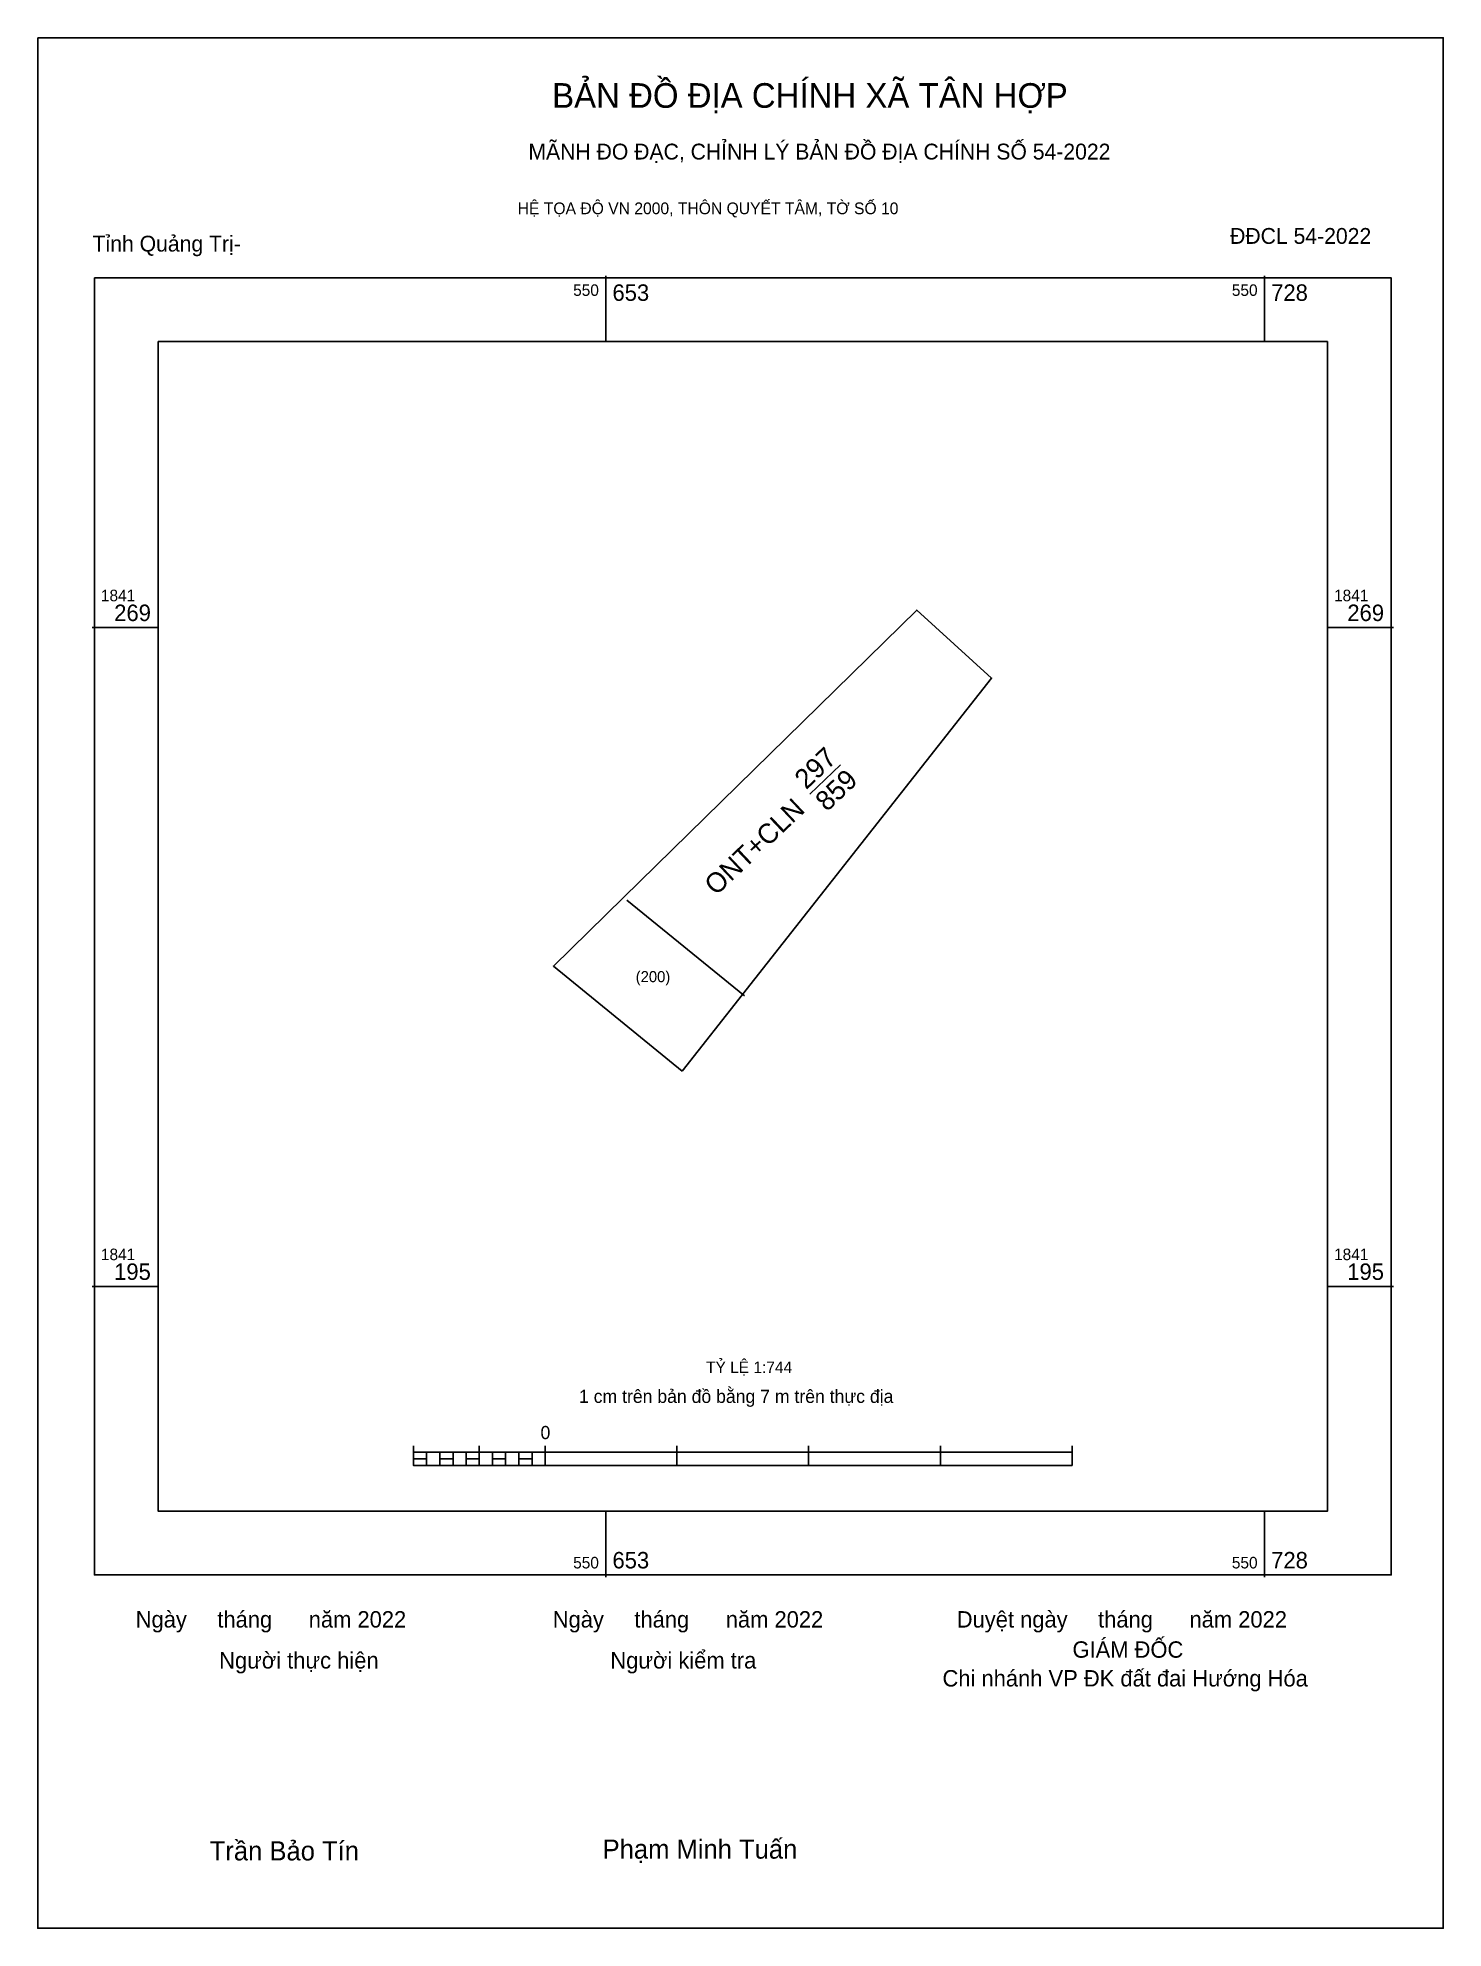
# Model space of a CAD drawing. Extents: x 550590 to 550748, y 1841123 to 1841336.
import ezdxf

# ---------------------------------------------------------------- set-up
doc = ezdxf.new("R2010")
doc.units = 0
for name, color, linetype in [('Level 1', 7, 'Continuous'), ('Level 10', 7, 'Continuous'), ('Level 13', 7, 'Continuous'), ('Level 15', 7, 'Continuous'), ('Level 6', 7, 'Continuous'), ('Level 62', 7, 'Continuous'), ('Level 63', 7, 'Continuous'), ('Level 9', 7, 'Continuous')]:
    doc.layers.add(name, color=color, linetype=linetype)

msp = doc.modelspace()

# ---------------------------------------------------------------- linework, layer by layer
at = {"layer": 'Level 1'}
msp.add_line((550656.18, 1841238.85), (550669.47, 1841228.01), dxfattribs=at)
at = {"layer": 'Level 10'}
msp.add_lwpolyline([(550662.44, 1841219.5), (550647.88, 1841231.39), (550655.81, 1841239.15), (550688.95, 1841271.61), (550697.39, 1841263.93), (550697.4, 1841263.92), (550669.27, 1841228.18)], close=True, dxfattribs=at)
at = {"layer": 'Level 15'}
msp.add_lwpolyline([(550589.62, 1841336.27), (550748.45, 1841336.27), (550748.45, 1841122.68), (550589.62, 1841122.68)], close=True, dxfattribs=at)
at = {"layer": 'Level 62'}
msp.add_lwpolyline([(550603.22, 1841301.94), (550735.36, 1841301.94), (550735.36, 1841169.8), (550603.22, 1841169.8)], close=True, dxfattribs=at)
at = {"layer": 'Level 63'}
for p, q in [((550653.81, 1841309.39), (550653.81, 1841301.94)), ((550728.26, 1841309.39), (550728.26, 1841301.94)), ((550595.77, 1841269.63), (550603.22, 1841269.63)), ((550735.36, 1841269.63), (550742.81, 1841269.63)), ((550595.77, 1841195.19), (550603.22, 1841195.19)), ((550735.36, 1841195.19), (550742.81, 1841195.19)), ((550632.07, 1841177.19), (550632.07, 1841174.96)), ((550632.07, 1841176.45), (550706.51, 1841176.45)), ((550633.56, 1841176.45), (550633.56, 1841174.96)), ((550635.05, 1841176.45), (550635.05, 1841174.96)), ((550636.54, 1841176.45), (550636.54, 1841174.96)), ((550638.02, 1841176.45), (550638.02, 1841174.96)), ((550639.51, 1841177.19), (550639.51, 1841174.96)), ((550639.51, 1841176.45), (550639.51, 1841174.96)), ((550641, 1841176.45), (550641, 1841174.96)), ((550642.49, 1841176.45), (550642.49, 1841174.96)), ((550643.98, 1841176.45), (550643.98, 1841174.96)), ((550645.47, 1841176.45), (550645.47, 1841174.96)), ((550646.96, 1841177.19), (550646.96, 1841174.96)), ((550646.96, 1841176.45), (550646.96, 1841174.96)), ((550661.85, 1841177.19), (550661.85, 1841174.96)), ((550676.73, 1841177.19), (550676.73, 1841174.96)), ((550691.62, 1841177.19), (550691.62, 1841174.96)), ((550706.51, 1841177.19), (550706.51, 1841174.96)), ((550632.07, 1841174.96), (550706.51, 1841174.96)), ((550653.81, 1841169.8), (550653.81, 1841162.35)), ((550728.26, 1841169.8), (550728.26, 1841162.35))]:
    msp.add_line(p, q, dxfattribs=at)
for points in [[(550596.01, 1841309.15), (550742.57, 1841309.15), (550742.57, 1841162.59), (550596.01, 1841162.59)], [(550632.07, 1841175.7), (550633.56, 1841175.7), (550633.56, 1841174.96), (550632.07, 1841174.96)], [(550632.07, 1841175.7), (550633.56, 1841175.7), (550633.56, 1841174.96), (550632.07, 1841174.96)], [(550635.05, 1841175.7), (550636.54, 1841175.7), (550636.54, 1841174.96), (550635.05, 1841174.96)], [(550638.02, 1841175.7), (550639.51, 1841175.7), (550639.51, 1841174.96), (550638.02, 1841174.96)], [(550641, 1841175.7), (550642.49, 1841175.7), (550642.49, 1841174.96), (550641, 1841174.96)], [(550643.98, 1841175.7), (550645.47, 1841175.7), (550645.47, 1841174.96), (550643.98, 1841174.96)]]:
    msp.add_lwpolyline(points, close=True, dxfattribs=at)
at = {"layer": 'Level 9'}
msp.add_line((550676.85, 1841250.82), (550680.35, 1841254.12), dxfattribs=at)

# ---------------------------------------------------------------- texts
at = {"layer": 'Level 1'}
msp.add_text('(200)', height=1.25, dxfattribs=at).set_placement((550657.19, 1841229.57))
at = {"layer": 'Level 13'}
for s, p in [('297', (550676.45, 1841251.25)), ('859', (550678.8, 1841248.76)), ('ONT+CLN', (550666.26, 1841239.27))]:
    msp.add_text(s, height=2.233, rotation=43.3739, dxfattribs=at).set_placement(p)
at = {"layer": 'Level 6'}
msp.add_text('TỶ LỆ 1:744', height=1.3086, dxfattribs=at).set_placement((550665.14, 1841185.4))
at = {"layer": 'Level 63'}
for s, height, p in [('BẢN ĐỒ ĐỊA CHÍNH XÃ TÂN HỢP', 2.7869, (550647.74, 1841328.36)), ('MÃNH ĐO ĐẠC, CHỈNH LÝ BẢN ĐỒ ĐỊA CHÍNH SỐ 54-2022', 1.7883, (550645.06, 1841322.52)), ('HỆ TỌA ĐỘ VN 2000, THÔN QUYẾT TÂM, TỜ SỐ 10', 1.3238, (550643.85, 1841316.34)), ('550', 1.303, (550650.12, 1841307.11)), ('653', 1.861, (550654.56, 1841306.55)), ('550', 1.303, (550724.56, 1841307.11)), ('728', 1.861, (550729, 1841306.55)), ('1841', 1.303, (550596.75, 1841272.61)), ('1841', 1.303, (550736.11, 1841272.61)), ('269', 1.861, (550598.25, 1841270.37)), ('269', 1.861, (550737.61, 1841270.37)), ('1841', 1.303, (550596.75, 1841198.16)), ('195', 1.861, (550598.24, 1841195.93)), ('1841', 1.303, (550736.11, 1841198.16)), ('195', 1.861, (550737.6, 1841195.93)), ('1 cm trên bản đồ bằng 7 m trên thực địa', 1.4889, (550650.78, 1841182.03)), ('0', 1.49, (550646.43, 1841177.94)), ('550', 1.303, (550650.12, 1841163.33)), ('653', 1.861, (550654.56, 1841163.33)), ('550', 1.303, (550724.56, 1841163.33)), ('728', 1.861, (550729, 1841163.33)), ('Ngày     tháng      năm 2022', 1.8524, (550600.68, 1841156.65)), ('Ngày     tháng      năm 2022', 1.8524, (550647.81, 1841156.65)), ('Duyệt ngày     tháng      năm 2022', 1.8524, (550693.47, 1841156.65)), ('GIÁM ĐỐC', 1.852, (550706.55, 1841153.24)), ('Người thực hiện', 1.8524, (550610.11, 1841152.02)), ('Người kiểm tra', 1.8524, (550654.32, 1841152.02)), ('Chi nhánh VP ĐK đất đai Hướng Hóa', 1.8524, (550691.86, 1841149.99)), ('Trần Bảo Tín', 2.1606, (550609.05, 1841130.34)), ('Phạm Minh Tuấn', 2.1606, (550653.45, 1841130.54))]:
    msp.add_text(s, height=height, dxfattribs=at).set_placement(p)
at = {"layer": 'Level 9'}
for s, p in [('Tỉnh Quảng Trị-', (550595.81, 1841312.12)), ('ĐĐCL 54-2022', (550724.36, 1841312.99))]:
    msp.add_text(s, height=1.7883, dxfattribs=at).set_placement(p)

doc.saveas('drawing.dxf')
